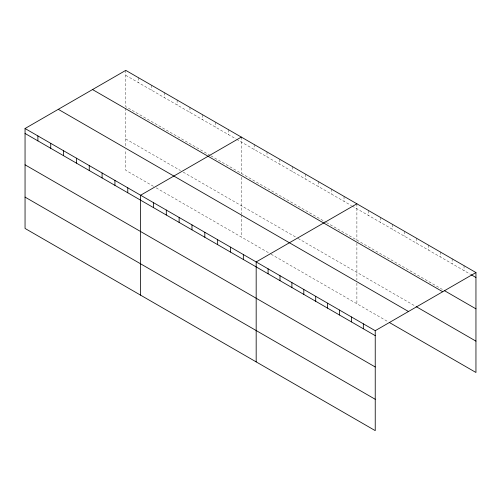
<?xml version="1.0" encoding="UTF-8"?>
<svg xmlns="http://www.w3.org/2000/svg" width="501" height="501" viewBox="0 0 501 501"><rect width="100%" height="100%" fill="white"/><g stroke="black" fill="none" stroke-linecap="round" stroke-linejoin="round"><path stroke-width="0.38" stroke-dasharray="2.5 1.88" d="M125.764 75.319L235.915 138.915M236.591 139.309L351.477 205.635M352.153 206.03L470.658 274.442M210.238 155.435L125.764 106.663L125.764 70.372M210.915 155.83L325.8 222.156M326.477 222.544L443.535 290.129M125.764 138.959L180.504 170.565M183.203 172.125L297.412 238.063M298.089 238.457L415.755 306.387M153.469 186.303L125.764 170.309L125.764 149.661M156.174 187.862L270.383 253.8M271.06 254.195L388.638 322.074M464.045 265.674L464.045 270.628M452.14 258.798L452.14 263.751M440.229 251.928L440.229 256.875M428.324 245.052L428.324 250.005M416.419 238.175L416.419 243.129M404.514 231.305L404.514 236.253M392.602 224.429L392.602 229.383M380.697 217.553L380.697 222.507M368.792 210.683L368.792 215.63M356.887 203.807L356.887 240.104M356.887 243.179L356.887 280.046M356.887 283.103L356.887 303.744M344.043 196.392L344.043 201.346M331.205 188.983L331.205 193.931M318.367 181.569L318.367 186.516M305.522 174.154L305.522 179.107M292.684 166.739L292.684 171.693M279.846 159.331L279.846 164.278M267.002 151.916L267.002 156.863M254.164 144.501L254.164 149.455M241.325 137.086L241.325 173.384M241.325 177.229L241.325 214.09M241.325 214.854L241.325 237.023M228.481 129.678L228.481 134.625M215.643 122.263L215.643 127.21M202.805 114.848L202.805 119.802M189.96 107.433L189.96 112.387M177.122 100.025L177.122 104.972M164.284 92.61L164.284 97.557M151.44 85.195L151.44 90.149M138.602 77.78L138.602 82.734M125.764 108.203L125.764 146.605"/><path stroke-width="0.75" d="M25.05 128.513L375.236 330.691L375.236 430.628L25.05 228.45L25.05 128.513L125.764 70.372L475.95 272.55L475.95 372.487L389.296 322.456M241.325 137.086L140.612 195.233L140.612 295.17M356.887 203.807L256.174 261.954L256.174 361.891M375.236 330.691L475.95 272.55M471.322 274.824L475.95 277.498M444.199 290.511L475.95 308.848M92.528 89.56L442.715 291.739M416.419 306.769L475.95 341.137M58.285 109.324L408.472 311.503M25.05 133.466L375.236 335.645M25.05 164.81L375.236 366.989M25.05 197.106L375.236 399.284M363.331 323.821L363.331 328.769M351.426 316.945L351.426 321.899M339.521 310.069L339.521 315.023M327.61 303.199L327.61 308.146M315.705 296.323L315.705 301.276M303.8 289.446L303.8 294.4M291.895 282.577L291.895 287.524M279.99 275.7L279.99 280.654M268.079 268.824L268.079 273.778M243.336 254.539L243.336 259.493M230.491 247.125L230.491 252.078M217.653 239.716L217.653 244.663M204.815 232.301L204.815 237.249M191.971 224.886L191.971 229.84M179.133 217.472L179.133 222.425M166.294 210.063L166.294 215.01M153.45 202.648L153.45 207.596M127.774 187.819L127.774 192.772M114.929 180.41L114.929 185.357M102.091 172.995L102.091 177.943M89.253 165.58L89.253 170.534M76.409 158.166L76.409 163.119M63.571 150.757L63.571 155.705M50.733 143.342L50.733 148.29M37.888 135.928L37.888 140.881"/></g></svg>
